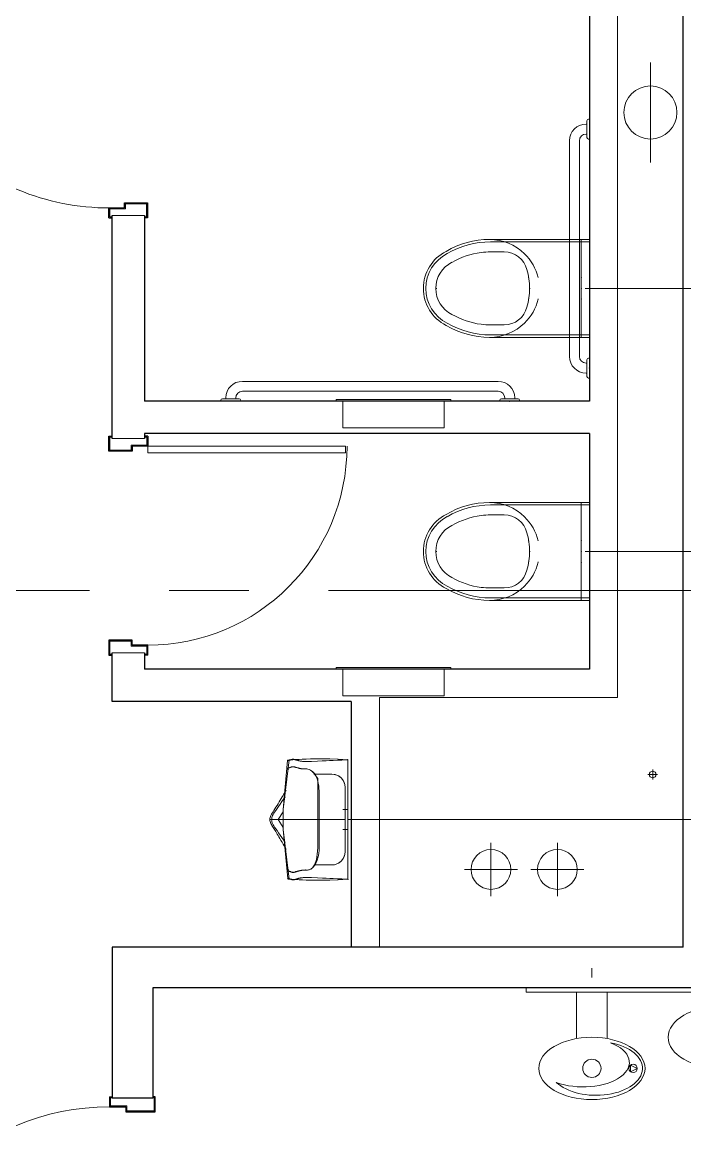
# Model space of a CAD drawing. Header units: inches. Extents: x -26500 to -19632, y -3347 to 2257.
# Drawn here: x -21914.6 to -21814.9, y 583.1 to 752.7 of the extents above; entities that cross this region are included whole.
import ezdxf

# ---------------------------------------------------------------- set-up
doc = ezdxf.new("R2010")
doc.units = ezdxf.units.IN
doc.header["$LTSCALE"] = 48
doc.header["$MEASUREMENT"] = 0
for name, pattern in [('A105$0$CENTER', [2, 1.25, -0.25, 0.25, -0.25]), ('A105$0$DGN Style 4', [377.27725, 188.5208, -94.2604, 0.235651, -94.2604]), ('A105$0$DGN Style 6', [448.208201, 0.235651, -94.2604, 164.9557, -94.2604, 0.235651, -94.2604])]:
    doc.linetypes.add(name, pattern=pattern)
for name, color, linetype in [('A105$0$A-DOOR', 8, 'Continuous'), ('A105$0$A-DOOR-FRAM', 8, 'Continuous'), ('A105$0$A-FLOR-PFIX', 8, 'Continuous'), ('A105$0$A-FLOR-SLEEVE', 8, 'Continuous'), ('A105$0$A-FLOR-SPCL', 8, 'Continuous'), ('A105$0$A-GRID-GRDP0-15', 8, 'Continuous'), ('A105$0$A-WALL-FULL-INTR', 8, 'Continuous'), ('A105$0$bc105-11 - Level 30', 8, 'Continuous'), ('A105$0$E-RISER-SLEEVE', 8, 'Continuous'), ('XREF', 7, 'Continuous')]:
    doc.layers.add(name, color=color, linetype=linetype)

# ---------------------------------------------------------------- blocks, each defined once
blk = doc.blocks.new('*D772', base_point=(0, 0))
at = {"layer": 'A105$0$A-FLOR-SLEEVE', "linetype": 'Continuous', "lineweight": 0}
for p, q in [((0, -4), (0, 4)), ((-4, 0), (4, 0))]:
    blk.add_line(p, q, dxfattribs=at)
blk = doc.blocks.new('*U771')
at = {"layer": 'A105$0$A-FLOR-SLEEVE', "linetype": 'Continuous', "lineweight": 13}
blk.add_circle((0, 0), 3, dxfattribs=at)
at = {"layer": 'A105$0$A-FLOR-SLEEVE', "linetype": 'Continuous', "lineweight": 0}
blk.add_blockref('*D772', (0, 0), dxfattribs=at)
blk = doc.blocks.new('*D861', base_point=(0, 0))
at = {"linetype": 'Continuous', "lineweight": 0}
for p, q in [((0.75, 0), (-0.75, 0)), ((0, -0.75), (0, 0.75))]:
    blk.add_line(p, q, dxfattribs=at)
blk = doc.blocks.new('*U860')
at = {"layer": 'A105$0$E-RISER-SLEEVE', "linetype": 'Continuous', "lineweight": 13, "extrusion": (0, 0, -1)}
blk.add_circle((0, 0), 0.5, dxfattribs=at)
at = {"linetype": 'Continuous', "lineweight": 0}
blk.add_blockref('*D861', (0, 0), dxfattribs=at)
blk = doc.blocks.new('A105$0$AFWALL')
at = {"layer": 'A105$0$A-FLOR-PFIX', "linetype": 'Continuous', "lineweight": 13}
for p, q in [((0, 7), (0, 7.38)), ((1.23, 7.38), (0, 7.38)), ((0, 7.38), (0, 5.92)), ((14.88, 7), (0, 7)), ((0, 7), (0, 0)), ((1.23, 3.52), (1.23, 7.38)), ((15.02, 7.38), (1.23, 7.38)), ((1.23, 7.38), (1.23, 5.73)), ((0, 5.92), (0, 5.64)), ((0, 5.64), (0, 5.1)), ((0, 5.1), (0, 4.4)), ((1.23, 5.73), (1.23, 5.48)), ((1.23, 5.48), (1.23, 4.99)), ((14.88, 5.5), (12.83, 5.5)), ((0, 4.4), (0, 3.11)), ((1.23, 4.99), (1.23, 4.35)), ((1.23, 4.35), (1.23, 3.07)), ((1.23, 3.52), (1.23, 3.28)), ((0, 2.92), (0, 3.11)), ((0, 2.74), (0, 2.92)), ((0, 2.59), (0, 2.74)), ((0, 2.59), (0, 1.85)), ((0, 1.85), (0, 0.96)), ((1.23, 3.28), (1.23, 2.6)), ((1.23, 2.84), (1.23, 3.07)), ((1.23, 2.63), (1.23, 2.84)), ((1.23, 2.45), (1.23, 2.63)), ((1.23, 2.6), (1.23, 1.62)), ((1.23, 2.45), (1.23, 1.75)), ((1.23, 1.75), (1.23, 0.91)), ((-0.64, 0), (0.57, 0)), ((0, 0.96), (0, 0)), ((0, -7), (0, 0)), ((0, 0), (0, -0.96)), ((0.64, 0), (0, 0)), ((1.23, 1.62), (1.23, 1.59)), ((1.23, 1.59), (1.23, 1.5)), ((1.23, 1.5), (1.23, 1.35)), ((1.23, 1.35), (1.23, 0.92)), ((1.23, 0.92), (1.23, 0.47)), ((1.23, 0.91), (1.23, 0)), ((1.23, 0.47), (1.23, 0)), ((1.23, 0), (1.23, -0.47)), ((1.23, 0), (1.23, -0.91)), ((1.29, 0), (1.23, 0)), ((8.95, 0), (8.94, 0)), ((8.94, 0), (9, 0)), ((9.05, 0), (8.95, 0)), ((9.14, 1.62), (9.21, 1.62)), ((22.99, 0), (23.05, 0)), ((23.05, 0), (23.09, 0)), ((23.09, 0), (23.12, 0)), ((23.12, 0), (23.13, 0)), ((0, -0.96), (0, -1.85)), ((1.23, -0.47), (1.23, -0.92)), ((1.23, -0.91), (1.23, -1.75)), ((1.23, -0.92), (1.23, -1.35)), ((1.23, -1.35), (1.23, -1.5)), ((1.23, -1.5), (1.23, -1.59)), ((1.23, -1.59), (1.23, -1.62)), ((1.23, -1.62), (1.23, -2.6)), ((7.67, -1.62), (7.66, -1.62)), ((7.66, -1.62), (7.71, -1.62)), ((7.76, -1.62), (7.67, -1.62)), ((9.14, -1.62), (9.21, -1.62)), ((0, -1.85), (0, -2.59)), ((0, -2.74), (0, -2.59)), ((0, -2.92), (0, -2.74)), ((0, -3.11), (0, -2.92)), ((0, -4.4), (0, -3.11)), ((1.23, -1.75), (1.23, -2.45)), ((1.23, -2.63), (1.23, -2.45)), ((1.23, -2.6), (1.23, -3.28)), ((1.23, -2.84), (1.23, -2.63)), ((1.23, -3.07), (1.23, -2.84)), ((1.23, -4.35), (1.23, -3.07)), ((1.23, -3.28), (1.23, -3.52)), ((0, -4.4), (0, -5.1)), ((1.23, -3.52), (1.23, -7.38)), ((1.23, -4.35), (1.23, -4.99)), ((1.23, -4.99), (1.23, -5.48)), ((0, -5.1), (0, -5.64)), ((0, -5.64), (0, -5.92)), ((0, -7.38), (0, -5.92)), ((1.23, -5.48), (1.23, -5.73)), ((1.23, -7.38), (1.23, -5.73)), ((14.88, -5.5), (12.83, -5.5)), ((0, -7), (0, -7.38)), ((14.88, -7), (0, -7)), ((1.23, -7.38), (0, -7.38)), ((15.02, -7.38), (1.23, -7.38))]:
    blk.add_line(p, q, dxfattribs=at)
for centre, radius, start, end in [((15.04, -0.17), 7.54, 90.1427, 134.4461), ((14.88, -6), 13, 59.8405, 90), ((14.88, -6), 13, 59.8406, 90.0001), ((14.95, -5.73), 13.11, 59.5714, 89.6853), ((15.04, -0.17), 7.54, 134.4461, 166.2742), ((12.81, 2), 3.5, 89.6441, 166.4342), ((14.88, -6), 11.5, 82.8545, 90), ((14.88, -6), 11.5, 59.6174, 82.8545), ((18.75, 0), 5.88, 0, 63.119), ((18.75, 0), 6.25, 0, 63.0198), ((18.75, 0), 4.38, 0, 63.6571), ((19, 0), 10, 163.6146, 180), ((15.04, 0.16), 7.54, 193.7258, 225.5539), ((19, 0), 10, 180, 196.3854), ((18.75, 0), 4.38, 296.3429, 0), ((18.75, 0), 5.88, 296.881, 0), ((18.75, 0), 6.25, 296.9802, 0), ((12.81, -2), 3.5, 193.5658, 270.3559), ((14.88, 6), 11.5, 277.1455, 300.3826), ((15.04, 0.16), 7.54, 225.5539, 269.8573), ((14.88, 6), 13, 269.9999, 300.1594), ((14.88, 6), 13, 270, 300.1595), ((14.88, 6), 11.5, 270, 277.1455), ((14.95, 5.73), 13.11, 270.3147, 300.4286)]:
    blk.add_arc(centre, radius, start, end, dxfattribs=at)
for p in [(0, 0), (1.23, 1.62), (1.23, 0), (1.23, -1.62)]:
    blk.add_point(p, dxfattribs=at)
blk = doc.blocks.new('A105$0$AFWALL_2')
at = {"layer": 'A105$0$A-FLOR-PFIX', "linetype": 'Continuous', "lineweight": 13}
for p, q in [((0, 7), (0, 7.38)), ((1.23, 7.38), (0, 7.38)), ((0, 7.38), (0, 5.92)), ((14.88, 7), (0, 7)), ((0, 7), (0, 0)), ((1.23, 3.52), (1.23, 7.38)), ((15.02, 7.38), (1.23, 7.38)), ((1.23, 7.38), (1.23, 5.73)), ((0, 5.92), (0, 5.64)), ((0, 5.64), (0, 5.1)), ((0, 5.1), (0, 4.4)), ((1.23, 5.73), (1.23, 5.48)), ((1.23, 5.48), (1.23, 4.99)), ((14.88, 5.5), (12.83, 5.5)), ((0, 4.4), (0, 3.11)), ((1.23, 4.99), (1.23, 4.35)), ((1.23, 4.35), (1.23, 3.07)), ((1.23, 3.52), (1.23, 3.28)), ((0, 2.92), (0, 3.11)), ((0, 2.74), (0, 2.92)), ((0, 2.59), (0, 2.74)), ((0, 2.59), (0, 1.85)), ((0, 1.85), (0, 0.96)), ((1.23, 3.28), (1.23, 2.6)), ((1.23, 2.84), (1.23, 3.07)), ((1.23, 2.63), (1.23, 2.84)), ((1.23, 2.45), (1.23, 2.63)), ((1.23, 2.6), (1.23, 1.62)), ((1.23, 2.45), (1.23, 1.75)), ((1.23, 1.75), (1.23, 0.91)), ((-0.64, 0), (0.57, 0)), ((0, 0.96), (0, 0)), ((0, -7), (0, 0)), ((0, 0), (0, -0.96)), ((0.64, 0), (0, 0)), ((1.23, 1.62), (1.23, 1.59)), ((1.23, 1.59), (1.23, 1.5)), ((1.23, 1.5), (1.23, 1.35)), ((1.23, 1.35), (1.23, 0.92)), ((1.23, 0.92), (1.23, 0.47)), ((1.23, 0.91), (1.23, 0)), ((1.23, 0.47), (1.23, 0)), ((1.23, 0), (1.23, -0.47)), ((1.23, 0), (1.23, -0.91)), ((1.29, 0), (1.23, 0)), ((8.95, 0), (8.94, 0)), ((8.94, 0), (9, 0)), ((9.05, 0), (8.95, 0)), ((9.14, 1.62), (9.21, 1.62)), ((22.99, 0), (23.05, 0)), ((23.05, 0), (23.09, 0)), ((23.09, 0), (23.12, 0)), ((23.12, 0), (23.13, 0)), ((0, -0.96), (0, -1.85)), ((1.23, -0.47), (1.23, -0.92)), ((1.23, -0.91), (1.23, -1.75)), ((1.23, -0.92), (1.23, -1.35)), ((1.23, -1.35), (1.23, -1.5)), ((1.23, -1.5), (1.23, -1.59)), ((1.23, -1.59), (1.23, -1.62)), ((1.23, -1.62), (1.23, -2.6)), ((7.67, -1.62), (7.66, -1.62)), ((7.66, -1.62), (7.71, -1.62)), ((7.76, -1.62), (7.67, -1.62)), ((9.14, -1.62), (9.21, -1.62)), ((0, -1.85), (0, -2.59)), ((0, -2.74), (0, -2.59)), ((0, -2.92), (0, -2.74)), ((0, -3.11), (0, -2.92)), ((0, -4.4), (0, -3.11)), ((1.23, -1.75), (1.23, -2.45)), ((1.23, -2.63), (1.23, -2.45)), ((1.23, -2.6), (1.23, -3.28)), ((1.23, -2.84), (1.23, -2.63)), ((1.23, -3.07), (1.23, -2.84)), ((1.23, -4.35), (1.23, -3.07)), ((1.23, -3.28), (1.23, -3.52)), ((0, -4.4), (0, -5.1)), ((1.23, -3.52), (1.23, -7.38)), ((1.23, -4.35), (1.23, -4.99)), ((1.23, -4.99), (1.23, -5.48)), ((0, -5.1), (0, -5.64)), ((0, -5.64), (0, -5.92)), ((0, -7.38), (0, -5.92)), ((1.23, -5.48), (1.23, -5.73)), ((1.23, -7.38), (1.23, -5.73)), ((14.88, -5.5), (12.83, -5.5)), ((0, -7), (0, -7.38)), ((14.88, -7), (0, -7)), ((1.23, -7.38), (0, -7.38)), ((15.02, -7.38), (1.23, -7.38))]:
    blk.add_line(p, q, dxfattribs=at)
for centre, radius, start, end in [((15.04, -0.17), 7.54, 90.1427, 134.4461), ((14.88, -6), 13, 59.8405, 90), ((14.88, -6), 13, 59.8406, 90.0001), ((14.95, -5.73), 13.11, 59.5714, 89.6853), ((15.04, -0.17), 7.54, 134.4461, 166.2742), ((12.81, 2), 3.5, 89.6441, 166.4342), ((14.88, -6), 11.5, 82.8545, 90), ((14.88, -6), 11.5, 59.6174, 82.8545), ((18.75, 0), 5.88, 0, 63.119), ((18.75, 0), 6.25, 0, 63.0198), ((18.75, 0), 4.38, 0, 63.6571), ((19, 0), 10, 163.6146, 180), ((15.04, 0.16), 7.54, 193.7258, 225.5539), ((19, 0), 10, 180, 196.3854), ((18.75, 0), 4.38, 296.3429, 0), ((18.75, 0), 5.88, 296.881, 0), ((18.75, 0), 6.25, 296.9802, 0), ((12.81, -2), 3.5, 193.5658, 270.3559), ((14.88, 6), 11.5, 277.1455, 300.3826), ((15.04, 0.16), 7.54, 225.5539, 269.8573), ((14.88, 6), 13, 269.9999, 300.1594), ((14.88, 6), 13, 270, 300.1595), ((14.88, 6), 11.5, 270, 277.1455), ((14.95, 5.73), 13.11, 270.3147, 300.4286)]:
    blk.add_arc(centre, radius, start, end, dxfattribs=at)
for p in [(0, 0), (1.23, 1.62), (1.23, 0), (1.23, -1.62)]:
    blk.add_point(p, dxfattribs=at)
blk = doc.blocks.new('A105$0$WASHBR')
at = {"layer": 'A105$0$A-FLOR-PFIX', "linetype": 'Continuous', "lineweight": 13}
for p, q in [((-0.01, -9.05), (0.01, 8.95)), ((0.01, 8.95), (0, 3.7)), ((1.46, 9.03), (0.01, 8.95)), ((0.01, 8.95), (0.91, 8.91)), ((0.91, 8.91), (1.63, 8.88)), ((2.73, 9.07), (1.46, 9.03)), ((1.63, 8.88), (2.22, 8.85)), ((2.22, 8.85), (2.74, 8.82)), ((3.84, 9.09), (2.73, 9.07)), ((2.74, 8.82), (3.27, 8.8)), ((3.27, 8.8), (3.85, 8.77)), ((4.79, 9.09), (3.84, 9.09)), ((3.85, 8.77), (4.57, 8.74)), ((4.57, 8.74), (5.48, 8.7)), ((5.6, 9.08), (4.79, 9.09)), ((5.48, 8.7), (5.81, 8.7)), ((6.29, 9.06), (5.6, 9.08)), ((5.81, 8.7), (6.08, 8.7)), ((6.08, 8.7), (6.31, 8.7)), ((6.86, 9.03), (6.29, 9.06)), ((6.31, 8.7), (6.48, 8.7)), ((6.48, 8.7), (6.62, 8.7)), ((6.62, 8.7), (6.74, 8.7)), ((6.74, 8.7), (6.83, 8.71)), ((6.83, 8.71), (6.91, 8.72)), ((7.34, 9.01), (6.86, 9.03)), ((6.91, 8.72), (6.99, 8.72)), ((6.99, 8.72), (7.06, 8.73)), ((7.06, 8.73), (7.13, 8.75)), ((7.13, 8.75), (7.19, 8.76)), ((7.19, 8.76), (7.26, 8.77)), ((7.26, 8.77), (7.32, 8.79)), ((7.32, 8.79), (7.37, 8.8)), ((7.72, 8.99), (7.34, 9.01)), ((7.37, 8.8), (7.43, 8.82)), ((7.43, 8.82), (7.49, 8.83)), ((7.49, 8.83), (7.55, 8.85)), ((7.55, 8.85), (7.6, 8.87)), ((7.6, 8.87), (7.66, 8.88)), ((7.66, 8.88), (7.71, 8.9)), ((7.71, 8.9), (7.76, 8.91)), ((8.04, 8.97), (7.72, 8.99)), ((7.76, 8.91), (7.82, 8.93)), ((7.82, 8.93), (7.87, 8.94)), ((7.87, 8.94), (7.92, 8.96)), ((7.92, 8.96), (7.97, 8.97)), ((7.97, 8.97), (8.02, 8.99)), ((8.02, 8.99), (8.07, 9)), ((8.28, 8.96), (8.04, 8.97)), ((8.07, 9), (8.12, 9.01)), ((8.12, 9.01), (8.17, 9.02)), ((8.17, 9.02), (8.21, 9.02)), ((8.21, 9.02), (8.26, 9.03)), ((8.26, 9.03), (8.31, 9.02)), ((8.47, 8.95), (8.28, 8.96)), ((8.31, 9.02), (8.35, 9.02)), ((8.35, 9.02), (8.4, 9.01)), ((8.4, 9.01), (8.44, 9)), ((8.44, 9), (8.48, 8.99)), ((8.61, 8.94), (8.47, 8.95)), ((8.48, 8.99), (8.53, 8.97)), ((8.53, 8.97), (8.57, 8.96)), ((8.57, 8.96), (8.61, 8.94)), ((8.61, 8.94), (8.65, 8.93)), ((8.72, 8.94), (8.61, 8.94)), ((8.65, 8.93), (8.69, 8.91)), ((8.69, 8.91), (8.73, 8.9)), ((8.8, 8.93), (8.72, 8.94)), ((8.73, 8.9), (8.77, 8.88)), ((8.77, 8.88), (8.81, 8.87)), ((8.86, 8.92), (8.8, 8.93)), ((8.81, 8.87), (8.84, 8.86)), ((8.84, 8.86), (8.88, 8.85)), ((8.86, 8.92), (9.75, 1.44)), ((8.92, 8.91), (8.86, 8.92)), ((8.88, 8.85), (8.91, 8.84)), ((8.91, 8.84), (8.95, 8.83)), ((8.97, 8.9), (8.92, 8.91)), ((8.95, 8.83), (8.98, 8.83)), ((9.01, 8.89), (8.97, 8.9)), ((8.98, 8.83), (9.01, 8.82)), ((9.04, 8.88), (9.01, 8.89)), ((9.01, 8.82), (9.04, 8.82)), ((9.07, 8.87), (9.04, 8.88)), ((9.04, 8.82), (9.06, 8.82)), ((9.06, 8.82), (9.08, 8.83)), ((9.08, 8.86), (9.07, 8.87)), ((9.09, 8.85), (9.08, 8.86)), ((9.08, 8.83), (9.09, 8.83)), ((9.1, 8.84), (9.09, 8.85)), ((9.09, 8.83), (9.1, 8.84)), ((9.09, 8.83), (9.75, 1.44)), ((1.9, 6.72), (2.43, 6.79)), ((2.43, 6.79), (5.13, 6.8)), ((5, 6.79), (2.44, 6.79)), ((5.15, 6.96), (4.85, 6.6)), ((5.3, 7.16), (4.92, 6.79)), ((5.41, 7.22), (5.15, 6.96)), ((5.64, 7.39), (5.41, 7.22)), ((5.84, 7.49), (5.64, 7.39)), ((6.01, 7.55), (5.84, 7.49)), ((6.16, 7.57), (6.01, 7.55)), ((6.29, 7.57), (6.16, 7.57)), ((6.41, 7.57), (6.29, 7.57)), ((6.51, 7.57), (6.41, 7.57)), ((6.6, 7.57), (6.51, 7.57)), ((6.68, 7.57), (6.6, 7.57)), ((6.76, 7.57), (6.68, 7.57)), ((6.83, 7.58), (6.76, 7.57)), ((6.89, 7.58), (6.83, 7.58)), ((6.95, 7.59), (6.89, 7.58)), ((7.02, 7.6), (6.95, 7.59)), ((7.08, 7.61), (7.02, 7.6)), ((7.14, 7.62), (7.08, 7.61)), ((7.2, 7.63), (7.14, 7.62)), ((7.26, 7.65), (7.2, 7.63)), ((7.32, 7.66), (7.26, 7.65)), ((7.37, 7.68), (7.32, 7.66)), ((7.43, 7.69), (7.37, 7.68)), ((7.49, 7.71), (7.43, 7.69)), ((7.54, 7.73), (7.49, 7.71)), ((7.6, 7.74), (7.54, 7.73)), ((7.66, 7.76), (7.6, 7.74)), ((7.71, 7.77), (7.66, 7.76)), ((7.76, 7.79), (7.71, 7.77)), ((7.82, 7.8), (7.76, 7.79)), ((7.87, 7.82), (7.82, 7.8)), ((7.92, 7.84), (7.87, 7.82)), ((7.97, 7.85), (7.92, 7.84)), ((8.02, 7.86), (7.97, 7.85)), ((8.07, 7.88), (8.02, 7.86)), ((8.12, 7.89), (8.07, 7.88)), ((8.17, 7.89), (8.12, 7.89)), ((8.21, 7.9), (8.17, 7.89)), ((8.26, 7.9), (8.21, 7.9)), ((8.31, 7.9), (8.26, 7.9)), ((8.35, 7.89), (8.31, 7.9)), ((8.4, 7.89), (8.35, 7.89)), ((8.44, 7.88), (8.4, 7.89)), ((8.48, 7.86), (8.44, 7.88)), ((8.53, 7.85), (8.48, 7.86)), ((8.57, 7.83), (8.53, 7.85)), ((8.61, 7.82), (8.57, 7.83)), ((8.65, 7.8), (8.61, 7.82)), ((8.69, 7.79), (8.65, 7.8)), ((8.73, 7.77), (8.69, 7.79)), ((8.76, 7.76), (8.73, 7.77)), ((8.8, 7.75), (8.76, 7.76)), ((8.84, 7.73), (8.8, 7.75)), ((8.88, 7.72), (8.84, 7.73)), ((8.91, 7.71), (8.88, 7.72)), ((8.95, 7.71), (8.91, 7.71)), ((8.98, 7.7), (8.95, 7.71)), ((8.96, 7.41), (9, 7.49)), ((9.01, 7.69), (8.98, 7.7)), ((9, 7.49), (9.03, 7.56)), ((9.03, 7.67), (9.01, 7.69)), ((9.04, 7.65), (9.03, 7.67)), ((9.03, 7.56), (9.04, 7.61)), ((9.04, 7.61), (9.04, 7.65)), ((0.42, 4.79), (0.47, 5.24)), ((0.47, 5.24), (0.7, 5.81)), ((0.7, 5.81), (1.01, 6.21)), ((1.01, 6.21), (1.43, 6.53)), ((1.01, 6.21), (1.01, 6.21)), ((1.43, 6.53), (1.9, 6.72)), ((4.85, 6.6), (4.5, 6.11)), ((4.5, 6.11), (4.5, 3.03)), ((0, 3.7), (0, 3.69)), ((0, 3.69), (0, 3.65)), ((0, 3.65), (0, 3.6)), ((0, 3.6), (0, 3.51)), ((0, 3.51), (0, 3.44)), ((0, 3.44), (0, 3.33)), ((0.42, 4.79), (0.41, -0.05)), ((0.41, -0.05), (0.42, 4.79)), ((4.33, -3.99), (4.34, 3.88)), ((9.3, 4.38), (9.4, 4.2)), ((9.4, 4.2), (9.5, 4)), ((9.5, 4), (9.62, 3.8)), ((9.62, 3.8), (9.74, 3.58)), ((9.74, 3.58), (9.88, 3.35)), ((0, 3.33), (0, 3.2)), ((0, 3.2), (0, 3.06)), ((0, 3.06), (0, 2.88)), ((0, 2.88), (0, 2.69)), ((0, 2.69), (0, 2.47)), ((0, 2.47), (0, 2.19)), ((0, 2.19), (0, 2)), ((0, 2), (0, 1.7)), ((4.5, 3.03), (4.5, -0.05)), ((9.68, 3.02), (9.43, 3.38)), ((9.94, 2.65), (9.68, 3.02)), ((9.88, 3.35), (10.02, 3.11)), ((10.19, 2.28), (9.94, 2.65)), ((10.02, 3.11), (10.18, 2.85)), ((10.18, 2.85), (10.34, 2.59)), ((10.43, 1.93), (10.19, 2.28)), ((10.34, 2.59), (10.5, 2.33)), ((10.66, 1.61), (10.43, 1.93)), ((10.5, 2.33), (10.66, 2.06)), ((10.66, 2.06), (10.83, 1.81)), ((10.83, 1.81), (10.98, 1.56)), ((-0.01, -1.55), (0, 1.45)), ((0, 1.7), (0, 1.45)), ((0, 1.45), (0, 1.45)), ((0, 1.45), (0.75, 1.45)), ((9.75, 1.44), (9.75, -1.56)), ((10.5, -0.06), (9.75, 1.13)), ((10.85, 1.32), (10.66, 1.61)), ((11.02, 1.08), (10.85, 1.32)), ((10.98, 1.56), (11.12, 1.33)), ((11.15, 0.88), (11.02, 1.08)), ((11.12, 1.33), (11.26, 1.11)), ((11.25, 0.71), (11.15, 0.88)), ((11.34, 0.55), (11.25, 0.71)), ((11.26, 1.11), (11.38, 0.92)), ((11.4, 0.41), (11.34, 0.55)), ((11.38, 0.92), (11.49, 0.73)), ((11.44, 0.27), (11.4, 0.41)), ((11.47, 0.11), (11.44, 0.27)), ((11.5, -0.06), (11.47, 0.11)), ((11.49, 0.73), (11.58, 0.56)), ((11.58, 0.56), (11.65, 0.4)), ((11.65, 0.4), (11.7, 0.24)), ((11.7, 0.24), (11.74, 0.09)), ((11.74, 0.09), (11.75, -0.06)), ((-0.01, -1.79), (-0.01, -1.55)), ((-0.01, -1.55), (-0.01, -1.55)), ((-0.01, -1.55), (0.74, -1.55)), ((0.35, -0.05), (0.34, -0.05)), ((0.34, -0.05), (0.34, -0.05)), ((0.34, -0.05), (0.36, -0.05)), ((0.37, -0.05), (0.35, -0.05)), ((0.36, -0.05), (0.41, -0.05)), ((0.39, -0.05), (0.37, -0.05)), ((0.41, -0.05), (0.39, -0.05)), ((0.41, -0.05), (0.41, -4.89)), ((0.41, -4.89), (0.41, -0.05)), ((0.46, -0.05), (0.41, -0.05)), ((0.41, -0.05), (0.53, -0.05)), ((0.52, -0.05), (0.46, -0.05)), ((0.58, -0.05), (0.52, -0.05)), ((0.53, -0.05), (0.64, -0.05)), ((0.64, -0.05), (0.58, -0.05)), ((0.71, -0.05), (0.64, -0.05)), ((0.64, -0.05), (0.75, -0.05)), ((0.78, -0.05), (0.71, -0.05)), ((0.75, -0.05), (0.85, -0.05)), ((0.86, -0.05), (0.78, -0.05)), ((0.85, -0.05), (0.95, -0.05)), ((0.93, -0.05), (0.86, -0.05)), ((1.02, -0.05), (0.93, -0.05)), ((0.95, -0.05), (1.05, -0.05)), ((1.14, -0.05), (1.02, -0.05)), ((1.05, -0.05), (1.14, -0.05)), ((1.32, -0.05), (1.14, -0.05)), ((1.14, -0.05), (1.24, -0.05)), ((1.24, -0.05), (1.34, -0.05)), ((1.6, -0.05), (1.32, -0.05)), ((1.34, -0.05), (1.44, -0.05)), ((1.44, -0.05), (1.56, -0.05)), ((1.56, -0.05), (1.7, -0.05)), ((2.01, -0.05), (1.6, -0.05)), ((1.7, -0.05), (1.85, -0.05)), ((1.85, -0.05), (2.02, -0.05)), ((2.59, -0.05), (2.01, -0.05)), ((2.02, -0.05), (2.22, -0.05)), ((2.22, -0.05), (2.45, -0.05)), ((2.45, -0.05), (2.7, -0.05)), ((3.35, -0.05), (2.59, -0.05)), ((2.7, -0.05), (3, -0.05)), ((3, -0.05), (3.31, -0.05)), ((3.31, -0.05), (3.65, -0.05)), ((4.34, -0.05), (3.35, -0.05)), ((3.65, -0.05), (4.02, -0.05)), ((4.02, -0.05), (4.4, -0.05)), ((4.4, -0.05), (4.79, -0.05)), ((4.5, -1.14), (4.5, -0.05)), ((4.5, -2.09), (4.5, -1.14)), ((4.79, -0.05), (5.19, -0.05)), ((5.19, -0.05), (5.6, -0.05)), ((5.6, -0.05), (6.02, -0.05)), ((6.02, -0.05), (6.43, -0.06)), ((6.43, -0.06), (6.83, -0.06)), ((6.83, -0.06), (7.21, -0.06)), ((7.21, -0.06), (7.57, -0.06)), ((7.57, -0.06), (7.91, -0.06)), ((7.91, -0.06), (8.21, -0.06)), ((8.21, -0.06), (8.47, -0.06)), ((8.47, -0.06), (8.7, -0.06)), ((8.7, -0.06), (8.9, -0.06)), ((8.85, -9.04), (9.75, -1.56)), ((8.9, -0.06), (9.07, -0.06)), ((9.06, -8.94), (9.75, -1.56)), ((9.07, -0.06), (9.22, -0.06)), ((9.22, -0.06), (9.35, -0.06)), ((9.35, -0.06), (9.47, -0.06)), ((9.47, -0.06), (9.58, -0.06)), ((9.58, -0.06), (9.69, -0.06)), ((9.69, -0.06), (9.78, -0.06)), ((9.75, -1.25), (10.5, -0.06)), ((10.47, -0.06), (9.75, -0.06)), ((9.78, -0.06), (9.88, -0.06)), ((9.88, -0.06), (9.97, -0.06)), ((9.97, -0.06), (10.06, -0.06)), ((10.06, -0.06), (10.14, -0.06)), ((10.14, -0.06), (10.22, -0.06)), ((10.22, -0.06), (10.3, -0.06)), ((10.3, -0.06), (10.5, -0.06)), ((11.07, -0.06), (10.47, -0.06)), ((10.85, -1.44), (10.66, -1.72)), ((11.02, -1.2), (10.85, -1.44)), ((11.06, -1.55), (10.96, -1.71)), ((11.15, -1), (11.02, -1.2)), ((11.15, -1.4), (11.06, -1.55)), ((11.5, -0.06), (11.07, -0.06)), ((11.25, -0.83), (11.15, -1)), ((11.25, -1.25), (11.15, -1.4)), ((11.33, -0.67), (11.25, -0.83)), ((11.34, -1.1), (11.25, -1.25)), ((11.4, -0.53), (11.33, -0.67)), ((11.43, -0.95), (11.34, -1.1)), ((11.44, -0.39), (11.4, -0.53)), ((11.52, -0.8), (11.43, -0.95)), ((11.47, -0.23), (11.44, -0.39)), ((11.5, -0.06), (11.47, -0.23)), ((11.75, -0.06), (11.5, -0.06)), ((11.59, -0.66), (11.52, -0.8)), ((11.66, -0.51), (11.59, -0.66)), ((11.7, -0.36), (11.66, -0.51)), ((11.74, -0.21), (11.7, -0.36)), ((11.75, -0.06), (11.74, -0.21)), ((-0.01, -2.1), (-0.01, -1.79)), ((-0.01, -2.29), (-0.01, -2.1)), ((-0.01, -2.57), (-0.01, -2.29)), ((-0.01, -2.78), (-0.01, -2.57)), ((-0.01, -2.98), (-0.01, -2.78)), ((-0.01, -3.16), (-0.01, -2.98)), ((-0.01, -3.3), (-0.01, -3.16)), ((-0.01, -3.42), (-0.01, -3.3)), ((4.5, -2.92), (4.5, -2.09)), ((4.51, -3.65), (4.5, -2.92)), ((9.67, -3.13), (9.42, -3.49)), ((9.93, -2.76), (9.67, -3.13)), ((10.07, -3.19), (9.91, -3.46)), ((10.19, -2.4), (9.93, -2.76)), ((10.22, -2.92), (10.07, -3.19)), ((10.43, -2.05), (10.19, -2.4)), ((10.37, -2.68), (10.22, -2.92)), ((10.51, -2.45), (10.37, -2.68)), ((10.66, -1.72), (10.43, -2.05)), ((10.63, -2.24), (10.51, -2.45)), ((10.75, -2.05), (10.63, -2.24)), ((10.86, -1.87), (10.75, -2.05)), ((10.96, -1.71), (10.86, -1.87)), ((-0.01, -3.54), (-0.01, -3.42)), ((-0.01, -3.61), (-0.01, -3.54)), ((-0.01, -3.7), (-0.01, -3.61)), ((-0.01, -3.75), (-0.01, -3.7)), ((-0.01, -3.78), (-0.01, -3.75)), ((-0.01, -3.8), (-0.01, -3.78)), ((-0.01, -9.05), (-0.01, -3.8)), ((0.41, -4.89), (0.46, -5.34)), ((4.53, -4.27), (4.51, -3.65)), ((4.56, -4.82), (4.53, -4.27)), ((4.6, -5.28), (4.56, -4.82)), ((9.44, -4.3), (9.3, -4.56)), ((9.59, -4.02), (9.44, -4.3)), ((9.75, -3.74), (9.59, -4.02)), ((9.91, -3.46), (9.75, -3.74)), ((0.46, -5.34), (0.68, -5.9)), ((0.68, -5.9), (1, -6.31)), ((1, -6.31), (1, -6.31)), ((1, -6.31), (1.42, -6.63)), ((1.42, -6.63), (1.89, -6.82)), ((4.65, -5.69), (4.6, -5.28)), ((4.72, -6.05), (4.65, -5.69)), ((4.8, -6.36), (4.72, -6.05)), ((4.9, -6.62), (4.8, -6.36)), ((5, -6.85), (4.9, -6.62)), ((1.89, -6.82), (2.42, -6.89)), ((2.42, -6.89), (5.12, -6.91)), ((4.99, -6.89), (2.42, -6.89)), ((5.28, -7.27), (4.91, -6.89)), ((5.11, -7.04), (5, -6.85)), ((5.22, -7.2), (5.11, -7.04)), ((5.34, -7.33), (5.22, -7.2)), ((5.46, -7.44), (5.34, -7.33)), ((5.58, -7.52), (5.46, -7.44)), ((5.7, -7.58), (5.58, -7.52)), ((5.82, -7.62), (5.7, -7.58)), ((5.94, -7.65), (5.82, -7.62)), ((6.05, -7.67), (5.94, -7.65)), ((6.16, -7.68), (6.05, -7.67)), ((6.26, -7.68), (6.16, -7.68)), ((6.36, -7.68), (6.26, -7.68)), ((6.45, -7.68), (6.36, -7.68)), ((6.53, -7.68), (6.45, -7.68)), ((6.61, -7.68), (6.53, -7.68)), ((6.68, -7.68), (6.61, -7.68)), ((6.75, -7.69), (6.68, -7.68)), ((6.81, -7.69), (6.75, -7.69)), ((6.88, -7.69), (6.81, -7.69)), ((6.94, -7.7), (6.88, -7.69)), ((7, -7.71), (6.94, -7.7)), ((7.06, -7.72), (7, -7.71)), ((7.12, -7.73), (7.06, -7.72)), ((7.18, -7.75), (7.12, -7.73)), ((7.24, -7.76), (7.18, -7.75)), ((7.3, -7.78), (7.24, -7.76)), ((7.36, -7.79), (7.3, -7.78)), ((7.42, -7.81), (7.36, -7.79)), ((7.47, -7.82), (7.42, -7.81)), ((7.53, -7.84), (7.47, -7.82)), ((7.58, -7.85), (7.53, -7.84)), ((7.64, -7.87), (7.58, -7.85)), ((7.69, -7.88), (7.64, -7.87)), ((7.75, -7.9), (7.69, -7.88)), ((7.8, -7.92), (7.75, -7.9)), ((7.85, -7.93), (7.8, -7.92)), ((7.9, -7.95), (7.85, -7.93)), ((7.95, -7.96), (7.9, -7.95)), ((8, -7.98), (7.95, -7.96)), ((8.05, -7.99), (8, -7.98)), ((8.1, -8), (8.05, -7.99)), ((8.15, -8.01), (8.1, -8)), ((8.2, -8.01), (8.15, -8.01)), ((8.24, -8.01), (8.2, -8.01)), ((8.29, -8.01), (8.24, -8.01)), ((8.33, -8.01), (8.29, -8.01)), ((8.38, -8), (8.33, -8.01)), ((8.42, -7.99), (8.38, -8)), ((8.47, -7.98), (8.42, -7.99)), ((8.51, -7.96), (8.47, -7.98)), ((8.55, -7.95), (8.51, -7.96)), ((8.59, -7.93), (8.55, -7.95)), ((8.63, -7.92), (8.59, -7.93)), ((8.67, -7.9), (8.63, -7.92)), ((8.71, -7.89), (8.67, -7.9)), ((8.75, -7.87), (8.71, -7.89)), ((8.79, -7.86), (8.75, -7.87)), ((8.82, -7.85), (8.79, -7.86)), ((8.86, -7.84), (8.82, -7.85)), ((8.9, -7.83), (8.86, -7.84)), ((8.93, -7.82), (8.9, -7.83)), ((8.96, -7.81), (8.93, -7.82)), ((8.95, -7.52), (8.99, -7.61)), ((8.99, -7.8), (8.96, -7.81)), ((8.99, -7.61), (9.01, -7.67)), ((9.01, -7.78), (8.99, -7.8)), ((9.01, -7.67), (9.02, -7.72)), ((9.02, -7.76), (9.01, -7.78)), ((9.02, -7.72), (9.02, -7.76)), ((-0.01, -9.05), (0.89, -9.01)), ((1.44, -9.13), (-0.01, -9.05)), ((0.89, -9.01), (1.61, -8.97)), ((2.71, -9.18), (1.44, -9.13)), ((1.61, -8.97), (2.2, -8.95)), ((2.2, -8.95), (2.72, -8.93)), ((3.82, -9.2), (2.71, -9.18)), ((2.72, -8.93), (3.25, -8.9)), ((3.25, -8.9), (3.84, -8.88)), ((4.77, -9.2), (3.82, -9.2)), ((3.84, -8.88), (4.55, -8.84)), ((4.55, -8.84), (5.46, -8.8)), ((5.58, -9.19), (4.77, -9.2)), ((5.46, -8.8), (5.79, -8.8)), ((6.27, -9.17), (5.58, -9.19)), ((5.79, -8.8), (6.07, -8.81)), ((6.07, -8.81), (6.29, -8.81)), ((6.84, -9.14), (6.27, -9.17)), ((6.29, -8.81), (6.47, -8.81)), ((6.47, -8.81), (6.61, -8.81)), ((6.61, -8.81), (6.72, -8.81)), ((6.72, -8.81), (6.81, -8.82)), ((6.81, -8.82), (6.9, -8.83)), ((7.32, -9.12), (6.84, -9.14)), ((6.9, -8.83), (6.97, -8.84)), ((6.97, -8.84), (7.04, -8.84)), ((7.04, -8.84), (7.11, -8.86)), ((7.11, -8.86), (7.18, -8.87)), ((7.18, -8.87), (7.24, -8.88)), ((7.24, -8.88), (7.3, -8.9)), ((7.3, -8.9), (7.36, -8.91)), ((7.71, -9.1), (7.32, -9.12)), ((7.36, -8.91), (7.41, -8.93)), ((7.41, -8.93), (7.47, -8.95)), ((7.47, -8.95), (7.53, -8.96)), ((7.53, -8.96), (7.58, -8.98)), ((7.58, -8.98), (7.64, -8.99)), ((7.64, -8.99), (7.69, -9.01)), ((7.69, -9.01), (7.75, -9.03)), ((8.02, -9.08), (7.71, -9.1)), ((7.75, -9.03), (7.8, -9.04)), ((7.8, -9.04), (7.85, -9.06)), ((7.85, -9.06), (7.9, -9.07)), ((7.9, -9.07), (7.95, -9.09)), ((7.95, -9.09), (8, -9.1)), ((8, -9.1), (8.05, -9.11)), ((8.26, -9.07), (8.02, -9.08)), ((8.05, -9.11), (8.1, -9.12)), ((8.1, -9.12), (8.15, -9.13)), ((8.15, -9.13), (8.19, -9.14)), ((8.19, -9.14), (8.24, -9.14)), ((8.24, -9.14), (8.29, -9.14)), ((8.45, -9.06), (8.26, -9.07)), ((8.29, -9.14), (8.33, -9.13)), ((8.33, -9.13), (8.38, -9.12)), ((8.38, -9.12), (8.42, -9.11)), ((8.42, -9.11), (8.47, -9.1)), ((8.59, -9.06), (8.45, -9.06)), ((8.47, -9.1), (8.51, -9.09)), ((8.51, -9.09), (8.55, -9.07)), ((8.55, -9.07), (8.59, -9.06)), ((8.59, -9.06), (8.63, -9.04)), ((8.7, -9.05), (8.59, -9.06)), ((8.63, -9.04), (8.67, -9.03)), ((8.67, -9.03), (8.71, -9.01)), ((8.78, -9.04), (8.7, -9.05)), ((8.71, -9.01), (8.75, -9)), ((8.75, -9), (8.79, -8.98)), ((8.85, -9.04), (8.78, -9.04)), ((8.79, -8.98), (8.82, -8.97)), ((8.82, -8.97), (8.86, -8.96)), ((8.9, -9.03), (8.85, -9.04)), ((8.86, -8.96), (8.89, -8.95)), ((8.89, -8.95), (8.93, -8.95)), ((8.95, -9.02), (8.9, -9.03)), ((8.93, -8.95), (8.96, -8.94)), ((8.99, -9.01), (8.95, -9.02)), ((8.96, -8.94), (8.99, -8.94)), ((8.99, -8.94), (9.02, -8.94)), ((9.02, -9), (8.99, -9.01)), ((9.02, -8.94), (9.04, -8.94)), ((9.05, -8.98), (9.02, -9)), ((9.04, -8.94), (9.06, -8.94)), ((9.06, -8.97), (9.05, -8.98)), ((9.06, -8.94), (9.07, -8.95)), ((9.08, -8.96), (9.06, -8.97)), ((9.07, -8.95), (9.08, -8.95)), ((9.08, -8.95), (9.08, -8.96))]:
    blk.add_line(p, q, dxfattribs=at)
for centre, radius, start, end in [((2.42, 4.79), 2, 89.5577, 134.749), ((10.15, 4.23), 5.82, 153.9341, 183.3992), ((2.42, 4.79), 2, 134.749, 179.9402), ((2.41, -4.89), 2, 179.9402, 225.1315), ((10.14, -4.34), 5.82, 176.4812, 205.9463), ((2.41, -4.89), 2, 225.1315, 270.3227)]:
    blk.add_arc(centre, radius, start, end, dxfattribs=at)
for p in [(0.01, 8.95), (10.85, -1.44), (4.65, -5.69), (5.46, -7.44), (6.36, -7.68), (6.94, -7.7), (7.42, -7.81), (7.85, -7.93), (8.24, -8.01), (8.59, -7.93), (8.9, -7.83), (8.99, -7.61), (-0.01, -9.05)]:
    blk.add_point(p, dxfattribs=at)
blk = doc.blocks.new('*U821')
at = {"layer": 'A105$0$A-FLOR-SPCL', "linetype": 'Continuous', "lineweight": 13}
for p, q in [((-8.63, 0.75), (-8.63, 0.5)), ((8.63, 0.75), (-8.63, 0.75)), ((8.63, 0.5), (-8.63, 0.5)), ((-7.63, 0.5), (-7.63, -3.5)), ((7.63, 0.5), (7.62, -3.5)), ((8.63, 0.75), (8.63, 0.5)), ((7.62, -3.5), (-7.63, -3.5))]:
    blk.add_line(p, q, dxfattribs=at)
blk = doc.blocks.new('*U824')
at = {"layer": 'A105$0$A-FLOR-SPCL', "linetype": 'Continuous', "lineweight": 13}
for p, q in [((-8.63, 0.75), (-8.63, 0.5)), ((8.63, 0.75), (-8.63, 0.75)), ((8.63, 0.5), (-8.63, 0.5)), ((-7.63, 0.5), (-7.63, -3.5)), ((7.63, 0.5), (7.62, -3.5)), ((8.63, 0.75), (8.63, 0.5)), ((7.62, -3.5), (-7.63, -3.5))]:
    blk.add_line(p, q, dxfattribs=at)
blk = doc.blocks.new('A105$0$GBPL02_1')
at = {"layer": 'A105$0$bc105-11 - Level 30', "linetype": 'Continuous', "lineweight": 0}
for p, q in [((1.75, 3), (40.25, 3)), ((-1.5, 0.12), (-1.5, 0)), ((-1.25, 0.38), (1.25, 0.38)), ((-0.75, 0.5), (-0.75, 0.38)), ((0.75, 0.5), (0.75, 0.37)), ((1.5, 0.12), (1.5, 0)), ((1.75, 1.5), (40.25, 1.5)), ((40.5, 0.12), (40.5, 0)), ((43.25, 0.38), (40.75, 0.38)), ((41.26, 0.5), (41.25, 0.38)), ((42.75, 0.5), (42.75, 0.38)), ((43.51, 0.12), (43.51, 0))]:
    blk.add_line(p, q, dxfattribs=at)
at = {"layer": 'A105$0$bc105-11 - Level 30', "linetype": 'Continuous', "lineweight": 0, "extrusion": (0, 0, -1)}
for centre, radius, start, end in [((-1.75, 0.5), 2.5, 360, 90), ((-1.75, 0.5), 1, 360, 90), ((-1.25, 0.12), 0.25, 90, 180), ((-43.26, 0.12), 0.25, 90, 180)]:
    blk.add_arc(centre, radius, start, end, dxfattribs=at)
at = {"layer": 'A105$0$bc105-11 - Level 30', "linetype": 'Continuous', "lineweight": 0}
for centre, radius, start, end in [((40.25, 0.5), 2.5, 0, 90), ((-1.25, 0.12), 0.25, 90, 180), ((40.25, 0.5), 1, 0, 90), ((40.75, 0.12), 0.25, 90, 180)]:
    blk.add_arc(centre, radius, start, end, dxfattribs=at)
blk.add_point((0, 0), dxfattribs=at)
blk = doc.blocks.new('A105$0$GBPL01_1')
at = {"layer": 'A105$0$A-FLOR-SPCL', "linetype": 'Continuous', "lineweight": 0}
for p, q in [((0.13, 37.5), (0, 37.5)), ((0.38, 37.25), (0.38, 34.75)), ((0.5, 36.75), (0.38, 36.75)), ((0.12, 34.5), (0, 34.5)), ((0.5, 35.25), (0.38, 35.25)), ((1.5, 1.75), (1.5, 34.25)), ((3, 1.75), (3, 34.25)), ((0.12, 1.5), (0, 1.5)), ((0.38, -1.25), (0.38, 1.25)), ((0.5, 0.75), (0.38, 0.75)), ((0.12, -1.5), (0, -1.5)), ((0.5, -0.75), (0.38, -0.75))]:
    blk.add_line(p, q, dxfattribs=at)
for centre, radius, start, end in [((0.13, 37.25), 0.25, 0, 90), ((0.5, 1.75), 1, 270, 0), ((0.5, 1.75), 2.5, 270, 0), ((0.13, 1.25), 0.25, 0, 90)]:
    blk.add_arc(centre, radius, start, end, dxfattribs=at)
at = {"layer": 'A105$0$A-FLOR-SPCL', "linetype": 'Continuous', "lineweight": 0, "extrusion": (0, 0, -1)}
for centre, radius, start, end in [((-0.5, 34.25), 2.5, 90, 180), ((-0.13, 34.75), 0.25, 180, 270), ((-0.5, 34.25), 1, 90, 180), ((-0.13, -1.25), 0.25, 180, 270)]:
    blk.add_arc(centre, radius, start, end, dxfattribs=at)
at = {"layer": 'A105$0$A-FLOR-SPCL', "linetype": 'Continuous', "lineweight": 0}
blk.add_point((0, 0), dxfattribs=at)
blk = doc.blocks.new('A105$0$GBPL02_3')
at = {"layer": 'A105$0$A-FLOR-SPCL', "linetype": 'Continuous', "lineweight": 0}
for p, q in [((1.75, 3), (40.25, 3)), ((-1.5, 0.12), (-1.5, 0)), ((-1.25, 0.38), (1.25, 0.38)), ((-0.75, 0.5), (-0.75, 0.38)), ((0.75, 0.5), (0.75, 0.37)), ((1.5, 0.12), (1.5, 0)), ((1.75, 1.5), (40.25, 1.5)), ((40.5, 0.12), (40.5, 0)), ((43.25, 0.38), (40.75, 0.38)), ((41.26, 0.5), (41.25, 0.38)), ((42.75, 0.5), (42.75, 0.38)), ((43.51, 0.12), (43.51, 0))]:
    blk.add_line(p, q, dxfattribs=at)
at = {"layer": 'A105$0$A-FLOR-SPCL', "linetype": 'Continuous', "lineweight": 0, "extrusion": (0, 0, -1)}
for centre, radius, start, end in [((-1.75, 0.5), 2.5, 360, 90), ((-1.75, 0.5), 1, 360, 90), ((-1.25, 0.12), 0.25, 90, 180), ((-43.26, 0.12), 0.25, 90, 180)]:
    blk.add_arc(centre, radius, start, end, dxfattribs=at)
at = {"layer": 'A105$0$A-FLOR-SPCL', "linetype": 'Continuous', "lineweight": 0}
for centre, radius, start, end in [((40.25, 0.5), 2.5, 0, 90), ((-1.25, 0.12), 0.25, 90, 180), ((40.25, 0.5), 1, 0, 90), ((40.75, 0.12), 0.25, 90, 180)]:
    blk.add_arc(centre, radius, start, end, dxfattribs=at)
blk.add_point((0, 0), dxfattribs=at)
blk = doc.blocks.new('*U814')
at = {"layer": 'A105$0$A-DOOR', "linetype": 'Continuous', "lineweight": 0}
for centre, radius, start, end in [((-659.3, 859.7), 287.8, 179.9485, 270.0515), ((-659, -799.2), 288, 90, 180)]:
    blk.add_arc(centre, radius, start, end, dxfattribs=at)
at = {"layer": 'A105$0$A-DOOR', "linetype": 'Continuous', "lineweight": 0, "extrusion": (0, 0, -1)}
blk.add_arc((613, 285), 240, 180, 270, dxfattribs=at)
at = {"layer": 'A105$0$A-DOOR', "linetype": 'Continuous', "lineweight": 13}
blk.add_3dface([(-613, 277), (-375, 277), (-375, 285), (-613, 285)], dxfattribs=at)
at = {"layer": 'A105$0$A-DOOR-FRAM', "linetype": 'Continuous', "lineweight": 30}
for p, q in [((-660, 559.9), (-660, 571.9)), ((-660, 571.9), (-641.2, 571.9)), ((-641.2, 571.9), (-641.2, 577.9)), ((-641.2, 577.9), (-613.2, 577.9)), ((-613.2, 577.9), (-613.2, 559.9)), ((-660, 559.9), (-657, 559.9)), ((-613.2, 559.9), (-616.2, 559.9)), ((-659.8, 279), (-659.8, 297)), ((-659.8, 297), (-656.8, 297)), ((-613, 285), (-631.8, 285)), ((-631.8, 285), (-631.8, 279)), ((-613, 297), (-616, 297)), ((-613, 297), (-613, 285)), ((-631.8, 279), (-659.8, 279)), ((-659.8, 51), (-659.8, 33)), ((-631.8, 51), (-659.8, 51)), ((-631.8, 45), (-631.8, 51)), ((-613, 45), (-631.8, 45)), ((-613, 33), (-613, 45)), ((-659.8, 33), (-656.8, 33)), ((-613, 33), (-616, 33)), ((-659, -499.2), (-659, -511.2)), ((-659, -499.2), (-656, -499.2)), ((-604, -499.2), (-607, -499.2)), ((-604, -517.2), (-604, -499.2)), ((-659, -511.2), (-639.6, -511.2)), ((-639.6, -511.2), (-639.6, -517.2)), ((-639.6, -517.2), (-604, -517.2))]:
    blk.add_line(p, q, dxfattribs=at)
at = {"layer": 'A105$0$A-DOOR-FRAM', "linetype": 'Continuous', "lineweight": 13}
for p, q in [((-658.8, 561.1), (-658.8, 570.7)), ((-658.8, 570.7), (-640, 570.7)), ((-640, 570.7), (-640, 576.7)), ((-640, 576.7), (-614.4, 576.7)), ((-614.4, 576.7), (-614.4, 561.1)), ((-658.8, 561.1), (-657, 561.1)), ((-657, 559.9), (-657, 561.1)), ((-614.4, 561.1), (-616.2, 561.1)), ((-616.2, 561.1), (-616.2, 559.9)), ((-658.6, 280.2), (-658.6, 295.8)), ((-658.6, 295.8), (-656.8, 295.8)), ((-656.8, 295.8), (-656.8, 297)), ((-614.2, 286.2), (-633, 286.2)), ((-633, 286.2), (-633, 280.2)), ((-616, 297), (-616, 295.8)), ((-614.2, 295.8), (-616, 295.8)), ((-614.2, 295.8), (-614.2, 286.2)), ((-633, 280.2), (-658.6, 280.2)), ((-633, 49.8), (-658.6, 49.8)), ((-658.6, 49.8), (-658.6, 34.2)), ((-633, 43.8), (-633, 49.8)), ((-614.2, 43.8), (-633, 43.8)), ((-614.2, 34.2), (-614.2, 43.8)), ((-658.6, 34.2), (-656.8, 34.2)), ((-656.8, 34.2), (-656.8, 33)), ((-616, 33), (-616, 34.2)), ((-614.2, 34.2), (-616, 34.2)), ((-657.8, -500.4), (-657.8, -510)), ((-657.8, -500.4), (-656, -500.4)), ((-656, -499.2), (-656, -500.4)), ((-607, -500.4), (-607, -499.2)), ((-605.2, -500.4), (-607, -500.4)), ((-605.2, -516), (-605.2, -500.4)), ((-657.8, -510), (-638.4, -510)), ((-638.4, -510), (-638.4, -516)), ((-638.4, -516), (-605.2, -516))]:
    blk.add_line(p, q, dxfattribs=at)
at = {"layer": 'A105$0$A-FLOR-PFIX', "linetype": 'A105$0$DGN Style 4', "lineweight": 0}
for p, q in [((-81, 475), (81, 475)), ((-81, 158), (81, 158)), ((-372, -165), (81, -165))]:
    blk.add_line(p, q, dxfattribs=at)
at = {"layer": 'A105$0$A-FLOR-PFIX', "linetype": 'A105$0$DGN Style 6', "lineweight": 0}
blk.add_line((-78, -344), (-78, -539.9), dxfattribs=at)
at = {"layer": 'A105$0$A-FLOR-PFIX', "linetype": 'Continuous', "lineweight": 13}
for p, q in [((-157, -368), (157, -368)), ((-157, -368), (-157, -373)), ((-157, -373), (157, -373)), ((-96.5, -373), (-96.5, -429)), ((-59.5, -373), (-59.5, -429)), ((-31.4, -460.9), (-31.4, -468.9)), ((-31.4, -460.9), (-23.3, -464.9)), ((-23.3, -464.9), (-31.4, -468.9))]:
    blk.add_line(p, q, dxfattribs=at)
for centre, radius in [((-78, -464.9), 11), ((-28.3, -464.9), 5.04)]:
    blk.add_circle(centre, radius, dxfattribs=at)
for centre in [(78, -427.4), (-78, -464.9)]:
    blk.add_ellipse(centre, major_axis=(64, 0), ratio=0.585946, dxfattribs=at)
for centre, major_axis, ratio, start_param, end_param in [((-73, -464.9), (-56, 0), 0.579895, 0.54426, 4.392868), ((-88.4, -457.8), (-55.6, 0), 0.529869, 0.947442, 4.07663)]:
    blk.add_ellipse(centre, major_axis=major_axis, ratio=ratio, start_param=start_param, end_param=end_param, dxfattribs=at)
at = {"layer": 'A105$0$A-WALL-FULL-INTR', "linetype": 'Continuous', "lineweight": 30}
for p, q in [((-81, 875), (-81, 339)), ((32, -319), (32, 875)), ((-656, 294), (-656, 562.9)), ((-617, 562.9), (-617, 339)), ((-81, 339), (-617, 339)), ((-81, 300), (-617, 300)), ((-617, 300), (-617, 294)), ((-81, 300), (-81, 16)), ((-656, -23), (-656, 36)), ((-617, 36), (-617, 16)), ((-81, 16), (-617, 16)), ((-368, -23), (-656, -23)), ((-368, -23), (-368, -319)), ((32, -319), (-656, -319)), ((-656, -319), (-656, -500.4)), ((-607, -368), (-607, -500.4)), ((607, -368), (-607, -368)), ((-656, -500.4), (-607, -500.4))]:
    blk.add_line(p, q, dxfattribs=at)
at = {"layer": 'A105$0$A-WALL-FULL-INTR', "linetype": 'Continuous', "lineweight": 0}
for p, q in [((-47, -18), (-47, 875)), ((-617, 562.9), (-656, 562.9)), ((-656, 294), (-617, 294)), ((-656, 36), (-617, 36)), ((-47, -18), (-334, -18)), ((-334, -18), (-334, -319))]:
    blk.add_line(p, q, dxfattribs=at)
at = {"layer": 'A105$0$A-FLOR-PFIX', "linetype": 'Continuous', "lineweight": 13, "extrusion": (0, 0, -1), "xscale": 8, "yscale": 8, "zscale": 8}
for name, p in [('A105$0$AFWALL', (81, 475)), ('A105$0$AFWALL_2', (81, 158)), ('A105$0$WASHBR', (372, -164.6))]:
    blk.add_blockref(name, p, dxfattribs=at)
at = {"layer": 'A105$0$A-FLOR-SPCL', "linetype": 'Continuous', "lineweight": 0, "extrusion": (0, 0, -1), "xscale": 8, "yscale": 8, "zscale": 8}
for name, p in [('A105$0$GBPL01_1', (81, 379)), ('A105$0$GBPL02_3', (177, 339))]:
    blk.add_blockref(name, p, dxfattribs=at)
at = {"layer": 'A105$0$A-FLOR-SPCL', "linetype": 'Continuous', "lineweight": 13, "extrusion": (0, 0, -1), "xscale": 8, "yscale": 8, "zscale": 8}
for name, p in [('*U821', (317, 335)), ('*U824', (317, 12))]:
    blk.add_blockref(name, p, dxfattribs=at)
at = {"layer": 'A105$0$bc105-11 - Level 30', "linetype": 'Continuous', "lineweight": 0, "extrusion": (0, 0, -1), "xscale": 8, "yscale": 8, "zscale": 8}
blk.add_blockref('A105$0$GBPL02_1', (177, 339), dxfattribs=at)
blk = doc.blocks.new('A105')
at = {"layer": 'A105$0$A-FLOR-SLEEVE', "lineweight": 0, "transparency": 33554687}
blk.add_line((-21820.0784, 746.6698), (-21820.0784, 731.6449), dxfattribs=at)
at = {"layer": 'A105$0$A-FLOR-SLEEVE', "lineweight": 13, "transparency": 33554687}
blk.add_circle((-21820.0784, 739.1573), 4, dxfattribs=at)
at = {"layer": 'A105$0$A-GRID-GRDP0-15', "linetype": 'A105$0$CENTER', "lineweight": 0, "transparency": 33554687}
blk.add_line((-23884.5631, 667.1574), (-20368.7317, 667.1574), dxfattribs=at)
at = {"layer": 'A105$0$A-FLOR-SLEEVE', "lineweight": 13, "transparency": 33554687}
for p in [(-21844.0875, 625.1327), (-21834.0875, 625.1327)]:
    blk.add_blockref('*U771', p, dxfattribs=at)
at = {"layer": 'A105$0$A-WALL-FULL-INTR', "lineweight": 30, "transparency": 33554687, "xscale": 0.125, "yscale": 0.125, "zscale": 0.125}
blk.add_blockref('*U814', (-21819.1383, 653.2845), dxfattribs=at)
at = {"layer": 'A105$0$E-RISER-SLEEVE', "lineweight": 13, "transparency": 33554687}
blk.add_blockref('*U860', (-21819.734, 639.4428), dxfattribs=at)

msp = doc.modelspace()

# ---------------------------------------------------------------- block references
at = {"layer": 'XREF', "transparency": 33554467}
msp.add_blockref('A105', (0, 0), dxfattribs=at)

doc.saveas('drawing.dxf')
